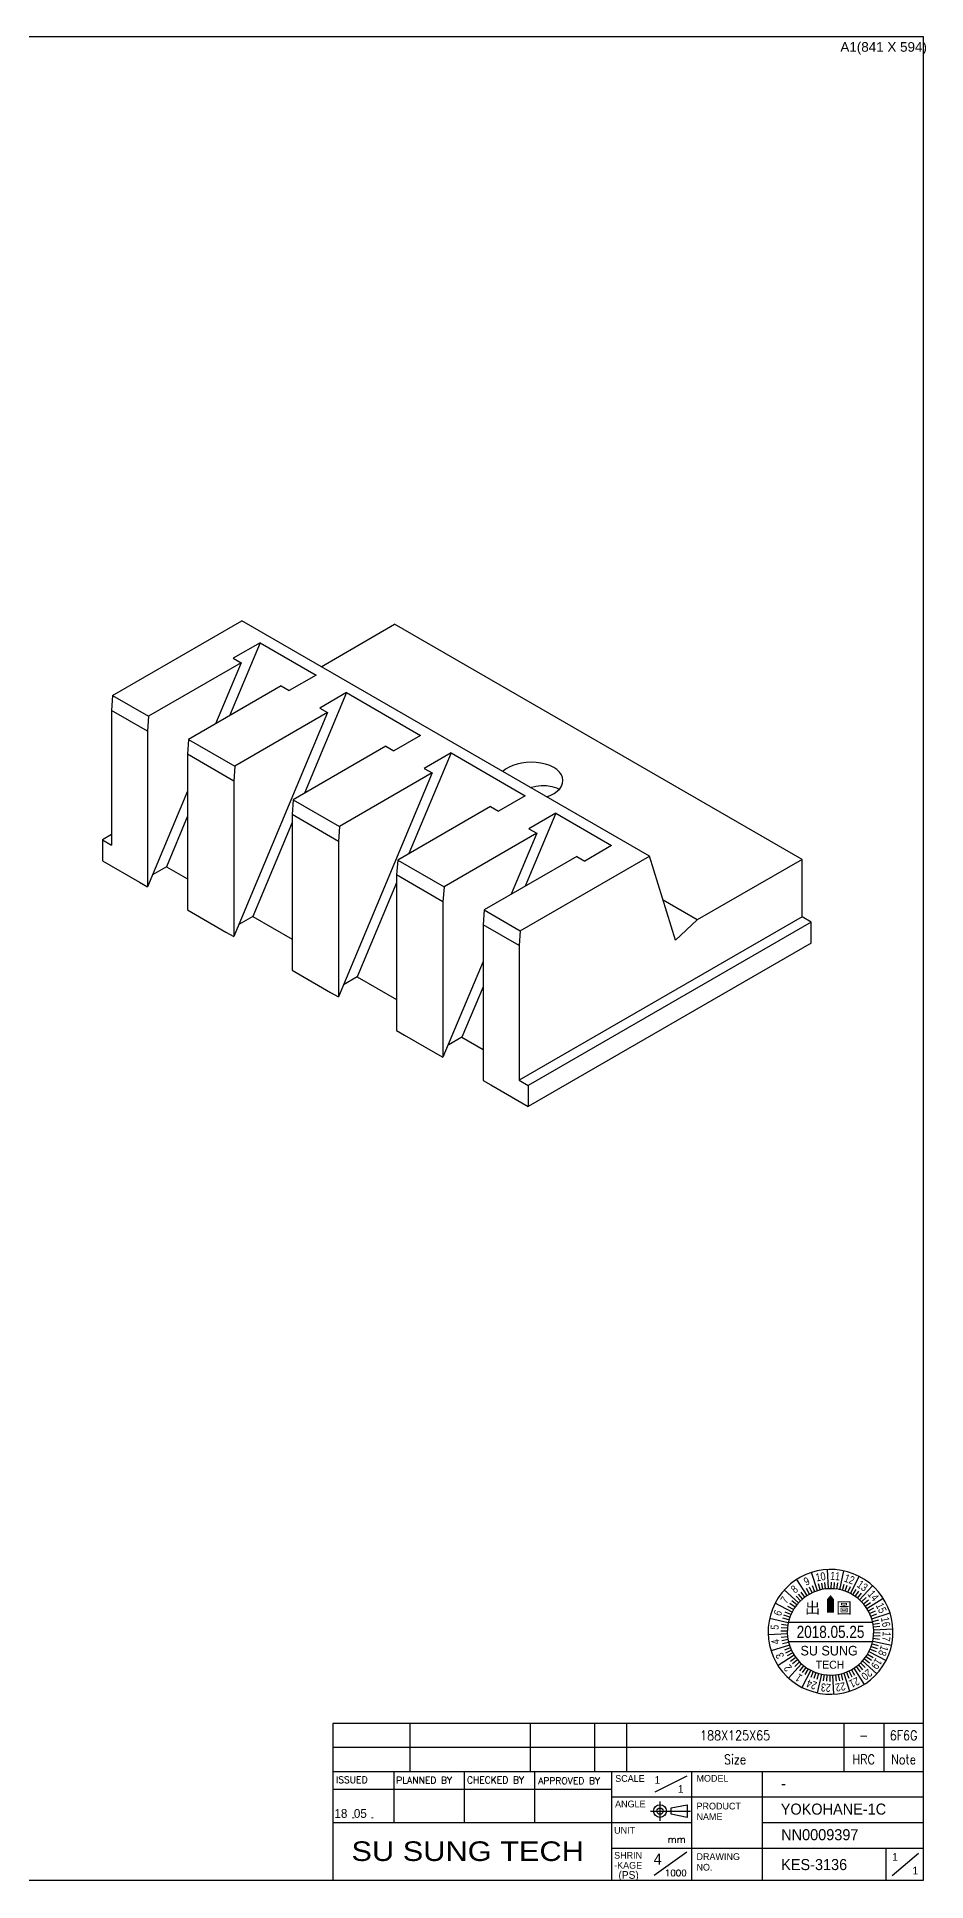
# Model space of a CAD drawing. Header units: millimetres. Extents: x 632 to 3922, y 1402 to 2001.
# Drawn here: x 2458 to 2735, y 1407 to 1983 of the extents above; entities that cross this region are included whole.
import ezdxf
from ezdxf.enums import TextEntityAlignment as Align

# ---------------------------------------------------------------- set-up
doc = ezdxf.new("R2010")
doc.units = ezdxf.units.MM
for name, color, linetype in [('2', 2, 'Continuous'), ('4', 4, 'Continuous'), ('6', 6, 'Continuous'), ('7', 7, 'Continuous'), ('L1', 31, 'Continuous')]:
    doc.layers.add(name, color=color, linetype=linetype)
doc.styles.add('1', font='ROMANK.shx')
doc.styles.add('KK', font='')
doc.styles.add('ROMANS', font='romans.shx', dxfattribs={"width": 0.8, "height": 3})
doc.styles.get("Standard").update_dxf_attribs({"font": ''})
doc.styles.add('SY', font='romans.shx', dxfattribs={"width": 0.85, "height": 3, "bigfont": 'ghs.shx'})
doc.styles.add('돋움', font='', dxfattribs={"width": 0.85})
doc.styles.get('KK').set_extended_font_data('Gulim')
doc.styles.get('Standard').set_extended_font_data('Arial')
doc.styles.get('돋움').set_extended_font_data('Dotum')

# ---------------------------------------------------------------- blocks, each defined once
blk = doc.blocks.new('A$C2EA02300')
for p, q in [((9, 585), (9, 9)), ((832, 585), (9, 585)), ((832, 9), (832, 585)), ((9, 9), (832, 9))]:
    blk.add_line(p, q)
blk.add_text('A1(841 X 594)', height=3).set_placement((806.07, 580.36))
blk = doc.blocks.new('20150224_1715439')
for p, q in [((-184.4, 34), (0, 34)), ((-184.4, 34), (-184.4, 0)), ((0, 0), (0, 34)), ((-184.4, 0), (0, 0))]:
    blk.add_line(p, q)
at = {"layer": 'L1', "color": 11}
for p, q in [((-165.4, 34), (-165.4, 18)), ((-143.4, 34), (-143.4, 18)), ((-121.4, 34), (-121.4, 18)), ((-97.4, 34), (-97.4, 0)), ((-73.9, 32.5), (-83.9, 27.5)), ((-72.4, 34), (-72.4, 0)), ((-50.4, 34), (-50.4, 0)), ((-184.4, 28.41), (-97.4, 28.41)), ((-97.4, 26), (0, 26)), ((-97.4, 26), (0, 26)), ((-82.27, 24.59), (-82.27, 18.59)), ((-78.77, 22.59), (-73.77, 23.59)), ((-73.77, 23.59), (-73.77, 19.59)), ((-184.4, 18), (-97.4, 18)), ((-97.4, 18), (-72.4, 18)), ((-85.27, 21.59), (-72.77, 21.59)), ((-78.77, 20.59), (-78.77, 22.59)), ((-73.77, 19.59), (-78.77, 20.59)), ((-50.4, 18), (0, 18)), ((-97.4, 10), (0, 10)), ((-73.84, 8.72), (-84.11, 1.44)), ((-11.74, 10), (-11.74, 0)), ((-9.81, 1.42), (-1.59, 8.43))]:
    blk.add_line(p, q, dxfattribs=at)
for radius in [2, 1]:
    blk.add_circle((-82.27, 21.59), radius, dxfattribs=at)
for s, height, style, p in [('ISSUED', 2.09, 'ROMANS', (-183.43, 30.35)), ('PLANNED BY', 2.09, 'ROMANS', (-164.64, 30.18)), ('CHECKED BY', 2.09, 'ROMANS', (-142.53, 30.26)), ('APPROVED BY', 2.09, 'ROMANS', (-120.3, 30.01)), ('SCALE', 2.1, '1', (-96.25, 30.73)), ('MODEL', 2.1, '1', (-70.87, 30.78)), ('ANGLE', 2.1, '1', (-96.28, 22.77)), ('PRODUCT', 2.1, '1', (-70.86, 22.1)), ('NAME', 2.1, '1', (-70.86, 18.79)), ('UNIT', 2.1, '1', (-96.58, 14.53)), ('mm', 2.2, 'ROMANS', (-79.86, 11.66)), ('SHRIN', 2.1, '1', (-96.58, 6.71)), ('DRAWING', 2.1, '1', (-70.87, 6.32)), ('-KAGE', 2.1, '1', (-96.58, 3.59)), ('1000', 2, 'ROMANS', (-80.76, 1.27)), ('NO.', 2.1, '1', (-70.87, 3))]:
    blk.add_text(s, height=height, dxfattribs=dict(style=style)).set_placement(p)
at = {"width": 2.57645}
blk.add_text('    .  .', height=2, dxfattribs=at).set_placement((-187.07, 19.3), (-171.07, 19.3), align=Align.FIT)
at = {"layer": '2', "style": 'KK', "width": 1.2}
blk.add_text('SU SUNG TECH', height=6.12, dxfattribs=at).set_placement((-178.61, 6))
blk = doc.blocks.new('20180522_1619423')
blk.add_blockref('20150224_1715439', (97.4, -26))
at = {"style": 'KK'}
for p in [(13.45, 5.32), (20.74, 2.52)]:
    blk.add_text('1', height=2.42, dxfattribs=at).set_placement(p, align=Align.MIDDLE_LEFT)
at = {"layer": '2', "style": 'KK'}
for s, height, p in [('-', 3.46, (52.98, 4.21)), ('YOKOHANE-1C', 3.456, (52.85, -3.79)), ('NN0009397', 3.456, (52.98, -11.79)), ('(PS)', 2.419, (2.18, -24.36))]:
    blk.add_text(s, height=height, dxfattribs=at).set_placement(p, align=Align.MIDDLE_LEFT)
at = {"layer": '6', "style": 'KK'}
for s, height, p in [('18', 2.765, (-86.5, -5.14)), ('05', 2.765, (-80.44, -5.14)), ('4', 3.46, (13.16, -19.41)), ('KES-3136', 3.456, (52.98, -21.12))]:
    blk.add_text(s, height=height, dxfattribs=at).set_placement(p, align=Align.MIDDLE_LEFT)
blk = doc.blocks.new('20180524_1220527')
at = {"layer": '4'}
for p, q in [((-4.12, 6.86), (-5.94, 12.57)), ((-0.65, 7.48), (-0.94, 13.48)), ((2.86, 7.19), (4.14, 13.06)), ((-9.99, 3.08), (-14.43, 7.11)), ((-7.3, 5.35), (-10.55, 10.4)), ((-8.72, 4.3), (-10.01, 5.83)), ((-8.03, 4.85), (-9.22, 6.46)), ((-6.54, 5.81), (-7.51, 7.56)), ((-5.76, 6.21), (-6.61, 8.02)), ((-4.95, 6.56), (-5.68, 8.42)), ((-3.27, 7.1), (-3.75, 9.04)), ((-2.4, 7.28), (-2.76, 9.25)), ((-1.53, 7.41), (-1.75, 9.4)), ((0.24, 7.5), (0.27, 9.5)), ((1.12, 7.45), (1.28, 9.45)), ((2, 7.35), (2.29, 9.33)), ((3.72, 6.98), (4.27, 8.9)), ((4.56, 6.71), (5.24, 8.59)), ((5.38, 6.38), (6.18, 8.21)), ((6.18, 6), (8.93, 11.34)), ((6.95, 5.57), (7.98, 7.29)), ((7.69, 5.09), (8.83, 6.74)), ((8.4, 4.57), (9.65, 6.13)), ((9.08, 3.99), (13.11, 8.43)), ((-12, 0.18), (-17.34, 2.93)), ((-12.38, -0.62), (-14.21, 0.18)), ((-11.57, 0.95), (-13.29, 1.98)), ((-11.09, 1.69), (-12.74, 2.83)), ((-10.57, 2.4), (-12.13, 3.65)), ((-9.38, 3.71), (-10.77, 5.15)), ((9.71, 3.38), (11.15, 4.77)), ((10.3, 2.72), (11.83, 4.01)), ((10.85, 2.03), (12.46, 3.22)), ((11.35, 1.3), (16.4, 4.55)), ((11.81, 0.54), (13.56, 1.51)), ((12.21, -0.24), (14.02, 0.61)), ((-13.19, -3.14), (-19.06, -1.86)), ((-13.5, -5.76), (-15.5, -5.73)), ((-13.45, -4.88), (-15.45, -4.72)), ((-13.35, -4), (-15.33, -3.71)), ((-12.98, -2.28), (-14.9, -1.73)), ((-12.71, -1.44), (-14.59, -0.76)), ((-12.89, -3), (12.89, -3)), ((12.56, -1.05), (14.42, -0.32)), ((12.86, -1.88), (18.57, -0.06)), ((13.1, -2.73), (15.04, -2.25)), ((13.28, -3.6), (15.25, -3.24)), ((13.41, -4.47), (15.4, -4.25)), ((13.48, -5.35), (19.48, -5.06)), ((-13.48, -6.65), (-19.48, -6.94)), ((-12.86, -10.12), (-18.57, -11.94)), ((-13.41, -7.53), (-15.4, -7.75)), ((-13.28, -8.4), (-15.25, -8.76)), ((-13.1, -9.27), (-15.04, -9.75)), ((-12.56, -10.95), (-14.42, -11.68)), ((-12.89, -9), (12.89, -9)), ((12.38, -11.38), (14.21, -12.18)), ((12.71, -10.56), (14.59, -11.24)), ((12.98, -9.72), (14.9, -10.27)), ((13.19, -8.86), (19.06, -10.14)), ((13.35, -8), (15.33, -8.29)), ((13.45, -7.12), (15.45, -7.28)), ((13.5, -6.24), (15.5, -6.27)), ((-11.35, -13.3), (-16.4, -16.55)), ((-12.21, -11.76), (-14.02, -12.61)), ((-11.81, -12.54), (-13.56, -13.51)), ((-9.08, -15.99), (-13.11, -20.43)), ((-10.85, -14.03), (-12.46, -15.22)), ((-10.3, -14.72), (-11.83, -16.01)), ((-9.71, -15.38), (-11.15, -16.77)), ((-8.4, -16.57), (-9.65, -18.13)), ((-7.69, -17.09), (-8.83, -18.74)), ((8.03, -16.85), (9.22, -18.46)), ((8.72, -16.3), (10.01, -17.83)), ((9.38, -15.71), (10.77, -17.15)), ((9.99, -15.08), (14.43, -19.11)), ((10.57, -14.4), (12.13, -15.65)), ((11.09, -13.69), (12.74, -14.83)), ((11.57, -12.95), (13.29, -13.98)), ((12, -12.18), (17.34, -14.93)), ((-6.18, -18), (-8.93, -23.34)), ((-6.95, -17.57), (-7.98, -19.29)), ((-5.38, -18.38), (-6.18, -20.21)), ((-4.56, -18.71), (-5.24, -20.59)), ((-3.72, -18.98), (-4.27, -20.9)), ((-2.86, -19.19), (-4.14, -25.06)), ((-2, -19.35), (-2.29, -21.33)), ((-1.12, -19.45), (-1.28, -21.45)), ((-0.24, -19.5), (-0.27, -21.5)), ((0.65, -19.48), (0.94, -25.48)), ((1.53, -19.41), (1.75, -21.4)), ((2.4, -19.28), (2.76, -21.25)), ((3.27, -19.1), (3.75, -21.04)), ((4.12, -18.86), (5.94, -24.57)), ((4.95, -18.56), (5.68, -20.42)), ((5.76, -18.21), (6.61, -20.02)), ((6.54, -17.81), (7.51, -19.56)), ((7.3, -17.35), (10.55, -22.4))]:
    blk.add_line(p, q, dxfattribs=at)
blk.add_lwpolyline([(0, 0, 2.2, 2.2, 0), (0, 2.75, 4.65, 0, 0), (0, 5.5, 0, 0, 0)], format="xyseb", dxfattribs=at)
at = {"layer": '6'}
for radius, start, end in [(19.5, 332.75, 152.75), (13.5, 332.75, 152.75), (19.5, 152.75, 332.75), (13.5, 152.75, 332.75)]:
    blk.add_arc((0, -6), radius, start, end, dxfattribs=at)
at = {"layer": '2', "style": 'KK'}
for s, height, p in [('出    圖', 3.5, (-8.02, 1.47)), ('SU SUNG', 3, (-9.38, -11.87)), ('TECH', 2.5, (-4.61, -16.26))]:
    blk.add_text(s, height=height, dxfattribs=at).set_placement(p, align=Align.MIDDLE_LEFT)
at = {"layer": '4', "style": '돋움', "width": 0.85}
for s, rotation, p in [('10', 10.25, (-3.11, 11.22)), ('11', 355.25, (1.45, 11.44)), ('12', 340.25, (5.91, 10.47)), ('8', 40.25, (-11.31, 7.36)), ('9', 25.25, (-7.46, 9.83)), ('13', 325.25, (9.97, 8.38)), ('14', 310.25, (13.36, 5.31)), ('6', 70.25, (-16.47, -0.09)), ('7', 55.25, (-14.38, 3.97)), ('15', 295.25, (15.83, 1.46)), ('5', 85.25, (-17.44, -4.55)), ('16', 280.25, (17.22, -2.89)), ('4', 100.25, (-17.22, -9.11)), ('18', 250.25, (16.47, -11.91)), ('17', 265.25, (17.44, -7.45)), ('3', 115.25, (-15.83, -13.46)), ('2', 130.25, (-13.36, -17.31)), ('19', 235.25, (14.38, -15.97)), ('1', 145.25, (-9.97, -20.38)), ('24', 160.25, (-5.91, -22.47)), ('23', 175.25, (-1.45, -23.44)), ('22', 190.25, (3.11, -23.22)), ('21', 205.25, (7.46, -21.83)), ('20', 220.25, (11.31, -19.36))]:
    blk.add_text(s, height=2.5, rotation=rotation, dxfattribs=at).set_placement(p, align=Align.MIDDLE)
at = {"layer": '6', "style": '돋움', "width": 0.85}
blk.add_text('2018.05.25', height=3.8, dxfattribs=at).set_placement((0, -6), align=Align.MIDDLE)
blk = doc.blocks.new('20180524_2110507')
at = {"layer": '7'}
for p, q in [((-58.54, 87.26), (-18.19, 110.56)), ((109.09, 37.08), (-18.19, 110.56)), ((6.56, 96.27), (29.51, 109.52)), ((156.79, 36.04), (29.51, 109.52)), ((-12.45, 103.76), (-22, 80.94)), ((-12.45, 103.76), (-20.84, 98.91)), ((-12.45, 103.76), (5.01, 93.67)), ((-20.84, 98.91), (-18.36, 97.49)), ((-18.36, 97.49), (-47.31, 80.78)), ((-18.36, 97.49), (-26.34, 78.43)), ((5.01, 93.67), (-3.38, 88.83)), ((-58.54, 87.26), (-58.88, 82.6)), ((-58.54, 87.26), (-47.31, 80.78)), ((-5.85, 90.26), (-34.79, 73.55)), ((-5.85, 90.26), (-3.38, 88.83)), ((14.52, 88.18), (1.36, 56.71)), ((14.52, 88.18), (6.14, 83.34)), ((14.52, 88.18), (37.67, 74.82)), ((-47.65, 76.12), (-58.88, 82.6)), ((-58.88, 82.6), (-58.88, 40.53)), ((-47.31, 80.78), (-47.65, 76.12)), ((8.61, 81.91), (-20.67, 11.93)), ((8.61, 81.91), (-20.33, 65.2)), ((6.14, 83.34), (8.61, 81.91)), ((-47.65, 76.12), (-47.65, 27.51)), ((-34.79, 73.55), (-35.13, 68.89)), ((-34.79, 73.55), (-20.33, 65.2)), ((26.81, 71.41), (-2.14, 54.7)), ((26.81, 71.41), (29.28, 69.98)), ((37.67, 74.82), (29.28, 69.98)), ((47.18, 69.33), (34.01, 37.86)), ((47.18, 69.33), (38.8, 64.48)), ((47.18, 69.33), (70.32, 55.96)), ((-20.67, 60.54), (-35.13, 68.89)), ((-35.13, 68.89), (-35.13, 20.28)), ((-20.33, 65.2), (-20.67, 60.54)), ((38.8, 64.48), (41.27, 63.06)), ((-20.67, 60.54), (-20.67, 11.93)), ((41.27, 63.06), (11.99, -6.92)), ((41.27, 63.06), (12.33, 46.35)), ((-35.13, 57.41), (-47.65, 27.51)), ((-2.14, 54.7), (-2.47, 50.04)), ((-2.14, 54.7), (12.33, 46.35)), ((59.46, 52.55), (30.52, 35.84)), ((59.46, 52.55), (61.94, 51.12)), ((70.32, 55.96), (61.94, 51.12)), ((-35.13, 49.56), (-41.74, 33.78)), ((-2.47, 47.56), (-14.76, 18.2)), ((11.99, 41.69), (-2.47, 50.04)), ((-2.47, 50.04), (-2.47, 1.43)), ((12.33, 46.35), (11.99, 41.69)), ((79.84, 50.47), (70.29, 27.65)), ((79.84, 50.47), (71.45, 45.63)), ((79.84, 50.47), (97.3, 40.39)), ((-58.88, 43.79), (-61.71, 42.16)), ((-61.71, 42.16), (-61.71, 35.63)), ((-61.71, 42.16), (-58.88, 40.53)), ((11.99, 41.69), (11.99, -6.92)), ((73.93, 44.2), (44.98, 27.49)), ((73.93, 44.2), (65.96, 25.15)), ((71.45, 45.63), (73.93, 44.2)), ((97.3, 40.39), (88.92, 35.55)), ((-61.71, 35.63), (-50.12, 28.94)), ((30.52, 35.84), (30.18, 31.18)), ((30.52, 35.84), (44.98, 27.49)), ((86.44, 36.98), (57.5, 20.27)), ((68.74, 13.78), (109.09, 37.08)), ((86.44, 36.98), (88.92, 35.55)), ((117.28, 10.84), (109.09, 37.08)), ((156.79, 36.04), (124.05, 17.13)), ((156.79, 18.07), (156.79, 36.04)), ((-50.12, 28.94), (-47.65, 27.51)), ((-41.74, 33.78), (-46.07, 31.28)), ((-41.74, 33.78), (-35.13, 29.96)), ((44.65, 22.83), (30.18, 31.18)), ((30.18, 31.18), (30.18, -17.43)), ((30.18, 28.7), (17.9, -0.65)), ((44.98, 27.49), (44.65, 22.83)), ((124.05, 17.13), (113.4, 23.28)), ((-35.13, 20.28), (-32.66, 18.85)), ((-32.66, 18.85), (-23.14, 13.36)), ((-14.76, 18.2), (-19.09, 15.7)), ((-14.76, 18.2), (-2.47, 11.11)), ((44.65, 22.83), (44.65, -25.78)), ((57.5, 20.27), (57.16, 15.61)), ((57.5, 20.27), (68.74, 13.78)), ((156.79, 18.07), (68.4, -32.96)), ((159.61, 16.44), (156.79, 18.07)), ((-23.14, 13.36), (-20.67, 11.93)), ((68.4, 9.12), (57.16, 15.61)), ((57.16, 15.61), (57.16, -33)), ((68.74, 13.78), (68.4, 9.12)), ((159.61, 16.44), (71.23, -34.59)), ((117.28, 10.84), (124.05, 17.13)), ((159.61, 9.91), (159.61, 16.44)), ((68.4, 9.12), (68.4, -32.96)), ((159.61, 9.91), (71.23, -41.12)), ((-2.47, 1.43), (0, 0)), ((0, 0), (9.51, -5.49)), ((57.16, 4.13), (44.65, -25.78)), ((9.51, -5.49), (11.99, -6.92)), ((17.9, -0.65), (13.57, -3.15)), ((17.9, -0.65), (30.18, -7.74)), ((57.16, -3.72), (50.56, -19.51)), ((30.18, -17.43), (32.66, -18.85)), ((32.66, -18.85), (42.17, -24.35)), ((50.56, -19.51), (46.22, -22.01)), ((50.56, -19.51), (57.16, -23.32)), ((42.17, -24.35), (44.65, -25.78)), ((57.16, -33), (59.63, -34.43)), ((59.63, -34.43), (71.23, -41.12)), ((68.4, -32.96), (71.23, -34.59)), ((71.23, -34.59), (71.23, -41.12))]:
    blk.add_line(p, q, dxfattribs=at)
for points in [[(81.99, 61.63, 0), (81.64, 62.5, 0), (81.05, 63.33, 0), (80.23, 64.1, 0), (79.21, 64.78, 0), (78.02, 65.36, 0), (76.68, 65.82, 0), (75.23, 66.15, 0), (73.72, 66.35, 0), (72.18, 66.41, 0), (70.65, 66.33, 0), (69.17, 66.13, 0), (67.76, 65.8, 0), (66.45, 65.37, 0), (65.26, 64.83, 0), (64.21, 64.2, 0), (63.33, 63.5, 0)], [(71.91, 58.54, 0), (73.61, 58.95, 0), (75.32, 59.14, 0), (77, 59.12, 0), (78.6, 58.87, 0), (80.06, 58.41, 0), (80.95, 57.99, 0)], [(77.07, 55.56, 0), (78.3, 56.08, 0), (79.4, 56.69, 0), (80.33, 57.38, 0), (81.09, 58.15, 0), (81.65, 58.97, 0), (81.99, 59.84, 0), (82.11, 60.73, 0), (81.99, 61.63, 0)]]:
    blk.add_polyline3d(points, dxfattribs=at)

msp = doc.modelspace()

# ---------------------------------------------------------------- linework, layer by layer
at = {"color": 3}
msp.add_lwpolyline([(2734.367, 1440.995), (2734.367, 1448.495), (2549.977, 1448.495), (2549.977, 1440.995), (2734.367, 1440.995), (2734.367, 1455.995), (2549.977, 1455.995), (2549.977, 1440.995), (2734.367, 1440.995), (2734.367, 1455.995), (2721.967, 1455.995), (2721.967, 1440.995), (2734.367, 1440.995), (2734.367, 1455.995), (2709.497, 1455.995), (2709.497, 1440.995), (2734.367, 1440.995), (2734.367, 1455.995), (2641.607, 1455.995), (2641.607, 1440.995), (2734.367, 1440.995), (2734.367, 1455.995), (2631.607, 1455.995), (2631.607, 1440.995), (2734.367, 1440.995), (2734.367, 1455.995), (2611.607, 1455.995), (2611.607, 1440.995), (2734.367, 1440.995), (2734.367, 1455.995), (2573.977, 1455.995), (2573.977, 1440.995), (2734.367, 1440.995)], close=True, dxfattribs=at)

# ---------------------------------------------------------------- block references
for name, p in [('20180524_2110507', (2539.699, 1689.92)), ('20180524_1220527', (2705.363, 1490.585)), ('20180522_1619423', (2636.967, 1432.995))]:
    msp.add_blockref(name, p)
at = {"layer": '6'}
msp.add_blockref('A$C2EA02300', (1902.367, 1397.995), dxfattribs=at)

# ---------------------------------------------------------------- texts
at = {"style": 'KK'}
for p in [(2724.637, 1414.251), (2730.925, 1409.979)]:
    msp.add_text('1', height=2.419, dxfattribs=at).set_placement(p, align=Align.MIDDLE_LEFT)
at = {"layer": '7', "char_height": 3, "attachment_point": 5, "style": 'SY'}
for s, insert in [('188X125X65', (2675.552, 1452.245)), ('6F6G', (2728.167, 1452.245)), ('-', (2715.732, 1452.245)), ('Size', (2675.552, 1444.745)), ('HRC', (2715.732, 1444.745)), ('Note', (2728.167, 1444.745))]:
    msp.add_mtext(s, dxfattribs=dict(at, insert=insert))

doc.saveas('drawing.dxf')
